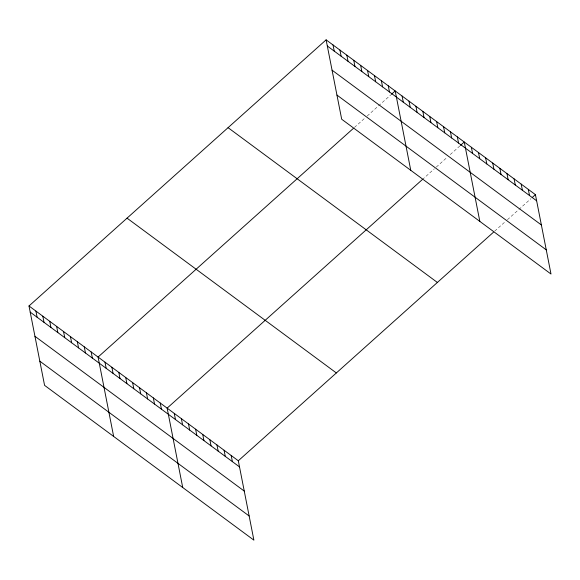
<?xml version="1.0" encoding="UTF-8"?>
<svg xmlns="http://www.w3.org/2000/svg" width="580" height="580" viewBox="0 0 580 580"><rect width="100%" height="100%" fill="white"/><g stroke="black" fill="none" stroke-linecap="round" stroke-linejoin="round"><path stroke-width="0.43" stroke-dasharray="2.9 2.17" d="M354.438 127.426L365.262 117.733M367.176 116.022L390.732 94.924M422.24 179.648L434.333 168.816M436.247 167.105L447.071 157.412M450.254 154.563L459.802 146.008M494.675 231.137L505.499 221.444M507.413 219.733L518.237 210.04M518.875 209.467L530.968 198.636"/><path stroke-width="0.87" d="M29 305.972L238.307 460.766L253.888 540.147L44.573 385.359L29 305.972L326.112 39.853L535.427 194.641L551 274.028L341.692 119.234L326.112 39.853M353.169 128.571L98.071 357.055L113.644 436.435M391.37 94.351L395.19 90.93L410.763 170.317M422.24 179.648L167.141 408.132L182.722 487.519M460.44 145.435L464.261 142.013L479.834 221.4M238.307 460.766L493.406 232.283M532.244 197.497L535.427 194.641M327.323 46.001L536.63 200.796M332.064 70.173L541.372 224.96M336.951 95.069L546.259 249.864M228.07 127.672L437.378 282.46M127.049 218.152L336.356 372.947M30.203 312.127L239.518 466.914M34.945 336.291L244.26 491.086M39.831 361.188L249.146 515.983M528.308 189.377L529.518 195.532M521.195 184.121L522.399 190.269M514.076 178.857L515.287 185.006M506.956 173.594L508.167 179.742M499.844 168.331L501.048 174.478M492.724 163.067L493.935 169.215M485.612 157.803L486.816 163.959M478.493 152.54L479.703 158.695M471.373 147.276L472.584 153.432M457.352 136.909L458.562 143.057M450.442 131.798L451.653 137.953M443.54 126.687L444.744 132.842M436.631 121.582L437.835 127.738M429.722 116.471L430.933 122.626M422.82 111.367L424.024 117.515M415.911 106.256L417.114 112.411M409.001 101.152L410.212 107.3M402.092 96.041L403.303 102.196M388.281 85.825L389.485 91.981M381.372 80.714L382.583 86.869M374.47 75.61L375.673 81.758M367.56 70.499L368.764 76.654M360.651 65.395L361.862 71.543M353.742 60.284L354.953 66.439M346.84 55.172L348.043 61.328M339.931 50.069L341.134 56.224M333.021 44.957L334.232 51.112M231.195 455.503L232.399 461.651M224.076 450.239L225.286 456.387M216.963 444.976L218.167 451.131M209.844 439.712L211.048 445.868M202.725 434.449L203.935 440.604M195.612 429.185L196.816 435.341M188.493 423.922L189.704 430.077M181.381 418.659L182.584 424.814M174.261 413.395L175.472 419.55M160.239 403.027L161.443 409.183M153.33 397.916L154.534 404.072M146.421 392.812L147.632 398.96M139.519 387.701L140.722 393.856M132.61 382.597L133.813 388.745M125.7 377.486L126.911 383.641M118.791 372.375L120.002 378.53M111.889 367.27L113.093 373.426M104.98 362.159L106.184 368.314M91.161 351.944L92.372 358.099M84.26 346.84L85.463 352.988M77.35 341.729L78.561 347.884M70.441 336.618L71.652 342.773M63.539 331.513L64.742 337.669M56.63 326.402L57.833 332.558M49.72 321.298L50.931 327.446M42.811 316.187L44.022 322.342M35.909 311.083L37.113 317.231"/></g></svg>
